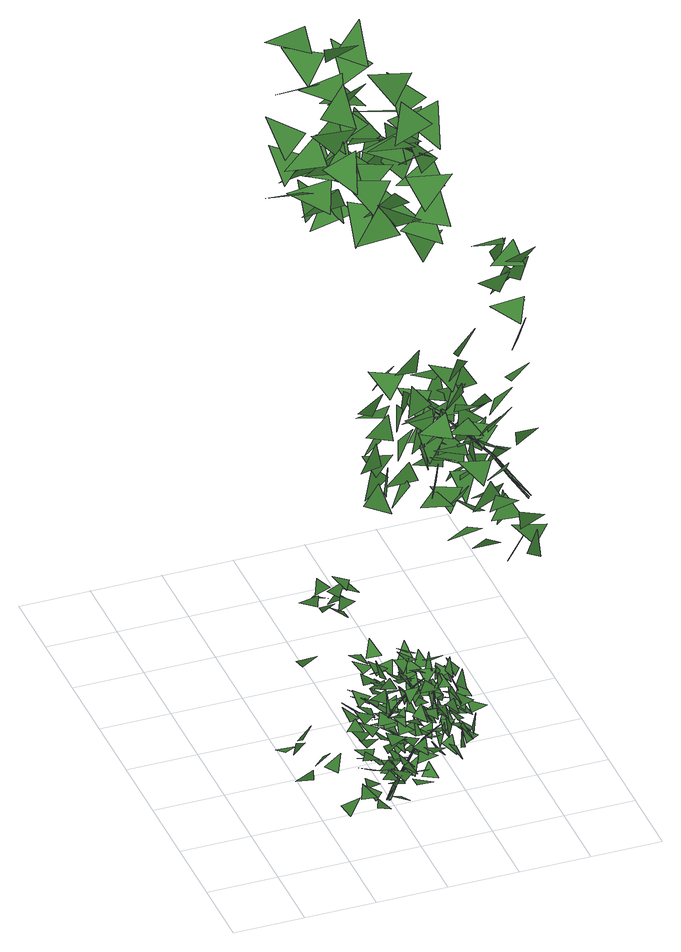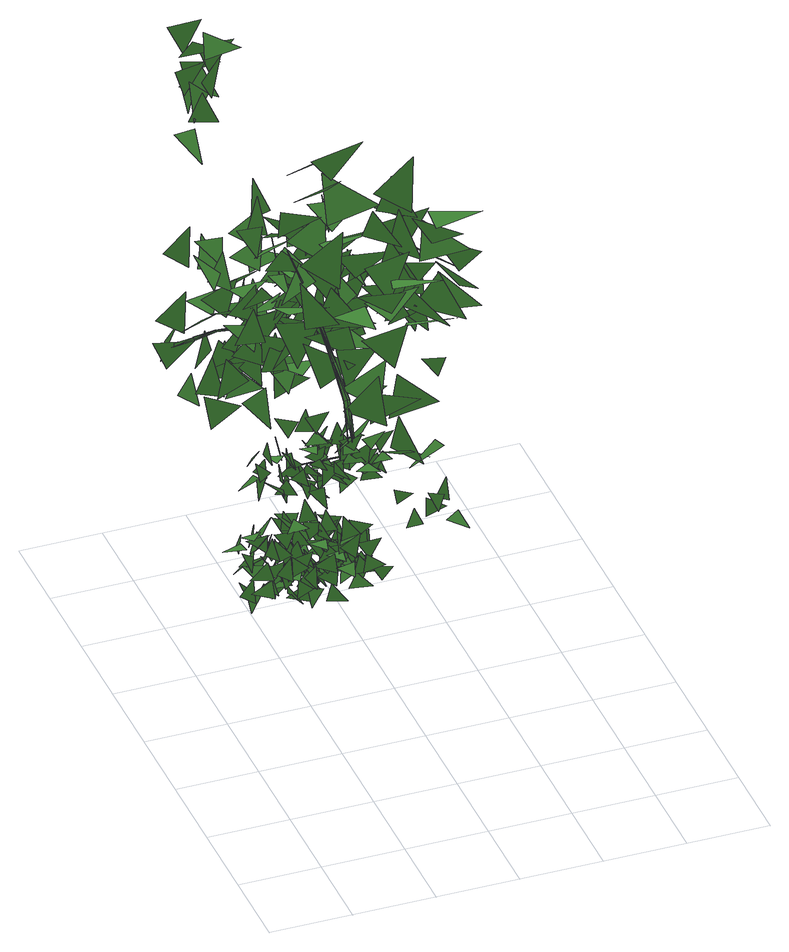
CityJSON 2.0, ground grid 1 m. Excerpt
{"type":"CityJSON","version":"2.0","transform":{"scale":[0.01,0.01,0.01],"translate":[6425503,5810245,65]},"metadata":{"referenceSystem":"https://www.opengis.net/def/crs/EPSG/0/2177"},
"CityObjects":{
"tree1":{"type":"SolitaryVegetationObject","attributes":{"crownarea":"86","modell_vol":"LIS","treeheight":"7.1"},"geometry":[{"type":"MultiSurface","lod":"2","boundaries":[[[0,1,2]],[[3,4,5]],[[6,7,8]],[[9,10,11]],[[12,13,14]],[[15,16,17]],[[18,19,20]],[[21,22,23]],[[24,25,26]],[[27,28,29]],[[30,31,32]],[[33,34,35]],[[36,37,38]],[[39,40,41]],[[42,43,44]],[[45,46,47]],[[48,49,50]],[[51,52,53]],[[54,55,56]],[[57,58,59]],[[60,61,62]],[[63,64,65]],[[66,67,68]],[[69,70,71]],[[72,73,74]],[[75,76,77]],[[78,79,80]],[[81,82,83]],[[84,85,86]],[[87,88,89]],[[90,91,92]],[[93,94,95]],[[96,97,98]],[[99,100,101]],[[102,103,104]],[[105,106,107]],[[108,109,110]],[[111,110,112]],[[113,114,115]],[[112,116,111]],[[117,118,119]],[[102,120,103]],[[103,121,104]],[[118,122,119]],[[123,124,125]],[[126,104,127]],[[125,126,127]],[[110,109,112]],[[128,129,130]],[[131,132,133]],[[134,135,136]],[[108,117,119]],[[103,120,124]],[[104,121,127]],[[123,125,127]],[[119,122,116]],[[137,138,139]],[[140,141,142]],[[143,144,145]],[[146,147,148]],[[149,150,151]],[[152,153,154]],[[155,156,157]],[[158,159,160]],[[124,161,103]],[[162,112,109]],[[108,163,109]],[[164,165,166]],[[167,168,169]],[[170,171,172]],[[173,116,112]],[[116,173,119]],[[174,175,176]],[[177,178,179]],[[161,180,103]],[[181,182,183]],[[121,103,184]],[[124,123,161]],[[127,121,185]],[[186,187,188]],[[189,162,109]],[[123,127,190]],[[163,189,109]],[[162,173,112]],[[191,192,193]],[[108,119,163]],[[173,194,119]],[[195,196,197]],[[184,103,180]],[[121,184,185]],[[123,190,161]],[[127,185,190]],[[198,199,200]],[[201,202,203]],[[204,205,206]],[[207,208,209]],[[163,119,194]],[[210,211,212]],[[213,214,215]],[[216,217,218]],[[219,220,221]],[[222,161,190]],[[223,224,225]],[[226,227,228]],[[229,230,231]],[[189,232,162]],[[194,233,234,163]],[[180,161,222]],[[184,180,235]],[[185,184,236]],[[237,222,190]],[[190,185,238]],[[234,239,240,241]],[[242,243,244]],[[245,246,247]],[[248,249,250]],[[232,251,162]],[[252,253,254]],[[189,163,255]],[[235,180,222]],[[256,257,258]],[[236,184,235]],[[233,255,163,234]],[[173,162,251]],[[185,236,238]],[[190,238,237]],[[259,260,261]],[[194,173,262]],[[263,264,265]],[[266,267,268]],[[269,270,271]],[[272,271,270]],[[273,274,275]],[[276,277,278]],[[272,269,271]],[[269,272,270]],[[279,280,281]],[[282,283,284]],[[285,286,287]],[[232,189,255]],[[288,289,290]],[[291,292,293]],[[294,295,296]],[[173,251,262]],[[297,298,299]],[[233,194,262]],[[300,301,302]],[[303,304,305]],[[306,307,308]],[[309,310,311]],[[312,238,236]],[[269,313,314]],[[315,316,317]],[[318,319,320]],[[321,322,323]],[[324,325,326]],[[327,328,329]],[[235,222,330]],[[222,237,330]],[[236,235,312]],[[237,238,330]],[[331,332,333]],[[334,335,336]],[[337,338,339]],[[255,340,232]],[[232,341,251]],[[342,343,344]],[[345,346,347]],[[348,349,350]],[[351,352,353]],[[354,355,356]],[[312,235,330]],[[238,312,330]],[[357,358,359]],[[331,360,361]],[[362,363,364]],[[340,341,232]],[[341,365,251]],[[262,251,365]],[[366,367,368]],[[255,233,369]],[[233,262,370]],[[371,372,373]],[[374,375,376]],[[377,378,379]],[[380,381,382]],[[255,369,340]],[[262,365,370]],[[369,233,370]],[[383,384,385]],[[386,387,388]],[[389,390,391]],[[392,393,394]],[[395,396,397]],[[398,399,400]],[[401,402,403]],[[312,330,404]],[[405,406,407]],[[408,409,410]],[[411,412,413]],[[414,415,416]],[[417,418,419]],[[420,421,422]],[[341,340,423]],[[424,425,426]],[[365,341,427]],[[340,369,423]],[[370,365,427]],[[428,429,430]],[[431,432,433]],[[369,370,434]],[[435,436,437]],[[438,439,440]],[[441,442,443]],[[444,445,446]],[[427,341,423]],[[447,448,449]],[[369,450,423]],[[451,452,453]],[[370,427,434]],[[369,434,450]],[[454,455,456]],[[457,458,459]],[[460,461,462]],[[463,464,465]],[[466,467,468]],[[469,470,471]],[[472,473,474]],[[475,476,477]],[[478,479,480]],[[481,482,483]],[[450,434,484]],[[485,486,487]],[[488,489,490]],[[491,492,493]],[[484,494,450]],[[427,423,494]],[[423,450,494]],[[434,427,495]],[[496,497,498]],[[499,500,501]],[[502,503,504]],[[505,506,507]],[[434,494,484]],[[508,509,510]],[[495,427,494]],[[434,495,494]],[[511,512,513]],[[514,515,516]],[[517,518,519]],[[520,521,522]],[[523,524,525]],[[526,527,528]],[[529,530,531]],[[532,533,534]],[[535,536,537]],[[538,539,540]],[[541,542,543]],[[544,545,546]],[[547,548,549]],[[550,551,552]],[[553,554,555]],[[556,557,558]],[[559,560,561]],[[562,563,564]],[[494,495,565]],[[566,567,568,569]],[[570,571,572]],[[573,574,567,575]],[[576,577,578]],[[579,580,581]],[[582,583,584]],[[585,586,587]],[[588,589,590]],[[591,592,593]],[[594,595,596]],[[597,598,599]],[[600,601,602]],[[603,604,605]],[[606,607,608]],[[609,610,611]],[[612,613,614]],[[615,616,617]],[[618,619,620]],[[621,622,623]],[[624,625,626]],[[627,628,629]],[[630,631,632]]]}]},
"tree2":{"type":"SolitaryVegetationObject","attributes":{"crownarea":"105","modell_vol":"LIS","treeheight":"12.1"},"geometry":[{"type":"MultiSurface","lod":"2","boundaries":[[[633,634,635]],[[636,637,638]],[[639,640,641]],[[642,643,644]],[[645,646,647]],[[648,649,650]],[[651,652,653]],[[654,655,656]],[[657,658,659]],[[660,661,662]],[[663,664,665]],[[666,667,668]],[[669,670,671]],[[672,673,674]],[[675,676,677]],[[678,679,680]],[[681,682,683]],[[684,685,686]],[[687,688,689]],[[690,691,692]],[[693,694,695]],[[696,697,698]],[[699,700,701]],[[702,703,704]],[[705,706,707]],[[708,709,710]],[[711,712,713]],[[714,715,716]],[[717,718,719]],[[720,721,722]],[[723,724,725]],[[726,727,728]],[[729,730,731]],[[732,733,734]],[[735,736,737]],[[738,739,740]],[[741,742,743]],[[744,745,746]],[[747,748,749]],[[750,751,752]],[[753,754,755]],[[756,757,758]],[[759,760,761]],[[762,763,764]],[[765,766,767]],[[768,769,770]],[[771,772,773]],[[774,775,776]],[[777,778,779]],[[780,776,781]],[[782,783,784]],[[785,786,787]],[[781,776,775]],[[788,789,790]],[[774,776,780]],[[791,792,793]],[[775,780,781]],[[794,795,796]],[[797,798,799]],[[800,801,802]],[[803,804,805]],[[806,807,808]],[[809,810,811,812]],[[813,814,815]],[[816,775,774]],[[817,818,819]],[[820,821,822]],[[823,824,825]],[[826,827,828]],[[829,830,831]],[[816,832,775]],[[833,834,835]],[[774,780,836]],[[837,838,839]],[[840,841,775]],[[780,775,836]],[[842,811,843,844]],[[845,846,847]],[[848,849,850]],[[851,852,853]],[[854,855,856]],[[816,774,836]],[[775,832,840]],[[775,841,836]],[[857,858,859]],[[860,861,862]],[[863,864,865]],[[866,867,868]],[[869,870,871]],[[872,832,816]],[[836,873,816]],[[874,875,876]],[[877,878,879]],[[880,881,882]],[[883,884,885]],[[873,836,841]],[[840,886,841]],[[887,888,889]],[[890,891,892]],[[893,872,816]],[[873,893,816]],[[840,832,894]],[[895,896,897]],[[894,886,840]],[[886,873,841]],[[898,899,900]],[[901,902,903]],[[832,872,894]],[[904,905,906]],[[907,908,909]],[[910,911,912]],[[913,872,893]],[[914,915,916]],[[917,894,872]],[[918,913,893]],[[893,873,918]],[[919,873,886]],[[894,919,886]],[[913,917,872]],[[920,921,922]],[[919,923,873]],[[917,919,894]],[[924,925,926]],[[927,928,929]],[[918,873,923]],[[930,931,932]],[[933,913,918]],[[934,935,936]],[[933,937,913]],[[918,923,933]],[[938,923,919]],[[939,940,941]],[[942,943,944]],[[945,946,947]],[[948,949,950]],[[951,952,953]]]}]},
"tree3":{"type":"SolitaryVegetationObject","attributes":{"crownarea":"307","modell_vol":"LIS","treeheight":"16.5"},"geometry":[{"type":"MultiSurface","lod":"2","boundaries":[[[954,955,956]],[[957,958,959]],[[960,961,962]],[[963,964,965]],[[966,967,968]],[[969,970,971]],[[972,973,974]],[[975,976,977]],[[978,979,980]],[[981,982,983]],[[984,985,986]],[[987,988,989]],[[990,991,992]],[[993,994,995]],[[996,997,998]],[[999,1000,1001]],[[1002,1003,1004]],[[1005,1006,1007]],[[1008,1009,1010]],[[1011,1012,1013]],[[1014,1015,1016]],[[1017,1018,1019]],[[1020,1021,1022]],[[1023,1024,1025]],[[1026,1027,1028]],[[1029,1030,1031]],[[1032,1033,1034]],[[1035,1036,1037]],[[1038,1039,1040]],[[1041,1042,1043]],[[1044,1045,1046]],[[1047,1048,1049]],[[1050,1051,1052]],[[1053,1054,1055]],[[1056,1057,1058]],[[1059,1060,1061]],[[1062,1063,1064]],[[1065,1066,1067]],[[1068,1069,1070]],[[1071,1072,1073]],[[1074,1075,1076]],[[1077,1078,1079]],[[1080,1081,1082]],[[1083,1084,1085]],[[1086,1087,1088]],[[1089,1090,1091]],[[1092,1093,1094]],[[1095,1096,1097]],[[1098,1099,1097]],[[1100,1101,1102]],[[1095,1097,1099]],[[1103,1104,1105]],[[1097,1096,1098]],[[1106,1107,1108]],[[1095,1099,1109]],[[1109,1110,1095]],[[1095,1111,1096]],[[1099,1098,1112]],[[1109,1099,1112]],[[1113,1114,1115]],[[1098,1096,1116]],[[1117,1118,1119]],[[1120,1095,1110]],[[1110,1109,1112]],[[1095,1120,1111]],[[1112,1098,1116]],[[1096,1111,1116]],[[1110,1121,1120]],[[1122,1111,1120]],[[1123,1124,1125]],[[1116,1126,1112]],[[1126,1116,1111]],[[1110,1112,1121]],[[1121,1127,1120]],[[1127,1122,1120]],[[1126,1128,1112]],[[1122,1126,1111]],[[1112,1128,1121]],[[1129,1130,1131]],[[1132,1133,1134]],[[1135,1136,1137]],[[1138,1121,1128]],[[1127,1121,1138]],[[1122,1127,1139]],[[1140,1127,1138]],[[1126,1122,1139]],[[1128,1126,1141]],[[1138,1128,1142]],[[1127,1140,1139]],[[1142,1128,1141]],[[1126,1139,1141]],[[1143,1144,1140,1138]],[[1139,1140,1145]],[[1138,1142,1146]],[[1142,1141,1146]],[[1147,1148,1143,1144,1149]],[[1141,1139,1150]]]}]}
},
"vertices":[
[57,83,345],[69,91,328],[85,80,348],[65,115,173],[83,120,184],[65,105,198],[59,91,148],[85,94,142],[82,87,162],[64,91,431],[89,88,421],[87,82,443],[60,130,168],[55,154,158],[78,141,166],[85,87,441],[106,88,448],[87,87,467],[74,123,188],[86,137,177],[96,131,201],[87,99,432],[92,119,414],[107,98,423],[89,84,422],[100,99,402],[111,85,422],[126,73,405],[116,65,422],[106,88,415],[96,82,168],[114,79,156],[120,86,181],[123,72,449],[124,65,470],[108,85,467],[99,80,448],[116,81,434],[123,79,460],[96,115,148],[120,125,155],[104,107,166],[104,91,419],[131,98,418],[114,87,438],[112,71,419],[138,80,423],[116,76,439],[119,71,453],[133,93,445],[139,67,445],[121,85,262],[139,91,242],[141,71,250],[148,72,218],[139,82,234],[131,90,210],[131,79,233],[130,106,239],[148,90,227],[126,99,87],[138,96,69],[152,99,93],[153,84,220],[164,76,237],[140,86,243],[148,82,103],[165,70,110],[148,79,130],[157,115,226],[173,115,240],[149,121,251],[171,90,90],[175,80,109],[158,101,111],[182,63,92],[168,74,104],[172,86,81],[165,121,135],[180,101,147],[162,107,159],[163,109,243],[151,131,235],[172,117,227],[170,79,216],[193,69,224],[173,81,237],[170,119,91],[181,101,107],[163,109,115],[170,82,245],[158,99,250],[181,105,236],[167,126,252],[182,113,262],[160,118,277],[149,133,299],[170,145,288],[172,123,287],[182,79,233],[180,61,246],[184,83,260],[181,72,233],[194,82,240],[181,73,232],[167,99,247],[187,93,239],[184,88,265],[194,82,113],[192,84,113],[178,68,105],[179,69,103],[193,84,110],[187,94,277],[174,83,291],[178,109,299],[195,83,110],[180,66,107],[182,65,105],[196,82,112],[182,72,233],[194,82,239],[181,67,103],[195,80,239],[194,81,240],[182,71,232],[182,72,231],[195,81,238],[174,152,144],[185,143,161],[159,148,166],[185,84,223],[168,96,216],[192,106,208],[179,94,264],[199,87,264],[187,82,287],[183,96,117],[202,87,117],[187,82,140],[183,120,267],[195,110,282],[172,121,292],[180,99,130],[202,96,131],[187,87,153],[182,132,162],[188,123,181],[167,142,182],[177,102,264],[170,128,259],[192,114,253],[174,124,135],[166,147,122],[190,133,124],[164,150,134],[184,140,118],[186,136,139],[170,136,263],[165,162,267],[188,147,263],[209,90,245],[208,100,116],[209,99,118],[207,78,120],[214,69,138],[189,82,141],[171,126,294],[182,144,311],[192,124,295],[187,103,284],[175,122,270],[196,125,273],[209,99,115],[181,128,111],[169,150,104],[194,140,100],[202,91,224],[204,103,242],[187,114,223],[208,91,245],[203,91,116],[202,76,131],[197,100,141],[209,91,244],[209,90,244],[185,160,125],[198,153,141],[171,152,147],[208,100,117],[209,89,245],[193,118,235],[215,107,246],[188,105,251],[210,98,117],[186,111,138],[196,106,119],[208,96,141],[200,108,159],[215,95,177],[193,111,179],[221,67,136],[207,65,159],[207,84,140],[187,117,126],[184,143,121],[204,126,117],[188,118,112],[209,112,108],[202,109,134],[202,78,97],[194,96,88],[219,90,79],[204,122,157],[183,133,171],[197,140,149],[194,104,103],[219,109,94],[209,92,113],[203,81,249],[197,98,239],[224,98,243],[223,97,252],[212,74,245],[226,75,268],[212,93,254],[216,81,267],[201,88,289],[217,101,271],[197,93,274],[209,104,259],[224,89,274],[223,115,124],[225,114,124],[213,102,120],[223,98,252],[223,98,251],[224,97,252],[224,98,251],[209,97,122],[197,109,108],[224,116,111],[216,106,272],[221,101,298],[207,121,286],[208,129,255],[211,137,275],[198,153,258],[199,116,179],[216,123,159],[219,104,166],[224,115,122],[194,123,150],[203,130,132],[221,126,152],[224,114,125],[232,59,220],[230,79,237],[219,82,218],[222,130,240],[216,113,260],[203,131,259],[224,114,122],[204,110,135],[204,137,138],[221,120,127],[209,91,139],[214,118,135],[227,95,127],[220,106,230],[220,101,242],[214,121,242],[219,111,218],[229,106,153],[233,95,171],[209,109,172],[219,67,303],[218,89,287],[236,79,285],[204,101,318],[223,111,300],[229,92,310],[209,140,107],[231,129,119],[204,131,126],[205,185,152],[197,180,172],[187,203,163],[211,99,265],[214,124,274],[227,109,255],[216,111,256],[234,106,267],[214,116,283],[224,123,132],[219,121,159],[207,136,149],[197,165,174],[212,156,162],[211,146,186],[219,65,120],[221,87,115],[245,73,113],[206,147,184],[190,168,192],[215,166,181],[226,91,115],[234,101,138],[219,111,117],[227,102,109],[224,118,123],[216,124,98],[239,104,256],[231,94,244],[224,118,255],[194,196,183],[180,219,181],[203,210,169],[218,135,123],[232,134,140],[208,145,146],[214,118,198],[207,138,182],[228,133,181],[238,69,218],[231,74,237],[234,96,220],[219,99,294],[214,126,294],[236,111,286],[239,103,256],[197,182,203],[218,180,197],[212,168,221],[210,119,156],[224,128,141],[236,113,159],[204,146,159],[210,172,162],[225,150,159],[239,128,132],[238,129,132],[218,101,275],[227,126,282],[239,102,277],[220,95,152],[238,104,143],[243,82,157],[226,126,171],[228,135,196],[217,145,174],[235,100,242],[236,116,264],[222,123,249],[212,162,152],[196,176,149],[221,185,143],[234,114,215],[241,104,239],[226,120,240],[207,197,182],[220,180,188],[231,96,202],[224,117,186],[243,109,181],[238,130,130],[216,124,162],[223,150,166],[238,127,163],[240,128,131],[240,129,130],[238,78,130],[226,94,120],[252,98,117],[244,74,230],[243,69,257],[246,91,242],[230,109,148],[246,95,142],[243,96,169],[237,128,233],[239,136,252],[222,150,237],[221,142,269],[238,131,274],[233,150,292],[237,94,110],[253,74,117],[248,98,129],[236,83,164],[251,87,149],[260,69,166],[226,155,226],[242,138,242],[228,150,253],[237,102,238],[263,96,241],[243,99,259],[235,86,302],[251,96,291],[260,78,308],[247,123,121],[235,127,140],[233,146,120],[256,109,259],[246,101,251],[259,99,275],[241,117,265],[236,180,119],[229,177,139],[217,197,126],[224,182,156],[248,170,162],[223,170,174],[254,84,253],[256,69,276],[260,95,270],[241,119,114],[267,114,123],[243,121,135],[250,118,261],[253,99,271],[256,120,287],[257,140,137],[212,205,183],[221,230,181],[234,206,180],[257,141,137],[229,152,116],[248,165,103],[248,145,120],[261,109,220],[254,94,242],[256,114,247],[258,141,136],[250,81,257],[266,101,263],[271,76,257],[258,96,215],[253,101,236],[262,121,221],[243,141,252],[260,129,258],[250,143,278],[249,149,136],[251,131,149],[248,154,163],[250,123,230],[270,106,225],[259,114,247],[258,140,137],[234,162,144],[251,155,132],[253,153,159],[246,116,200],[258,130,188],[272,110,201],[252,129,186],[267,115,180],[264,116,207],[258,100,164],[249,116,154],[276,118,153],[282,67,233],[272,78,255],[275,92,239],[265,108,244],[266,106,265],[269,131,255],[268,139,162],[256,141,180],[254,162,163],[276,83,266],[276,96,290],[273,104,264],[270,114,136],[270,104,162],[269,129,152],[255,150,158],[275,143,154],[264,134,179],[252,160,152],[245,182,139],[266,165,137],[275,148,141],[260,173,152],[251,186,174],[252,192,147],[260,177,162],[272,164,174],[251,175,187],[254,175,120],[277,162,122],[255,165,138],[278,149,142],[278,150,142],[260,139,210],[249,158,207],[276,161,208],[292,75,248],[276,71,262],[292,91,270],[267,126,237],[287,116,252],[273,139,253],[285,136,105],[271,122,124],[269,143,126],[295,88,147],[282,69,162],[292,94,168],[282,68,229],[282,88,237],[305,83,223],[289,109,248],[291,99,267],[282,124,269],[274,155,183],[285,143,197],[268,161,209],[286,90,238],[282,108,250],[293,114,227],[280,107,157],[279,119,181],[290,126,158],[273,154,122],[278,165,140],[264,180,122],[292,89,128],[279,106,144],[293,116,131],[282,172,141],[283,154,161],[271,178,159],[297,116,182],[278,115,201],[296,134,194],[277,139,141],[269,158,134],[297,157,135],[289,134,164],[274,140,186],[292,154,171],[282,135,140],[297,131,163],[286,153,151],[281,192,171],[278,182,190],[267,206,189],[290,135,133],[280,133,152],[294,156,149],[279,202,147],[274,191,164],[265,216,166],[297,126,110],[297,141,132],[285,148,116],[286,147,193],[273,168,183],[291,164,173],[285,166,148],[305,153,161],[278,155,166],[298,158,146],[291,136,169],[298,129,173],[309,118,178],[289,131,190],[280,163,169],[276,177,186],[285,189,163],[292,106,179],[290,133,179],[307,125,166],[268,185,172],[279,209,176],[289,185,167],[309,147,184],[292,134,188],[295,154,206],[297,166,144],[284,158,159],[292,184,164],[297,184,172],[282,188,194],[284,201,171],[315,111,140],[299,116,161],[309,134,153],[293,136,153],[309,147,144],[315,121,147],[313,104,153],[307,94,171],[321,118,175],[290,170,133],[305,156,139],[298,172,159],[303,104,141],[303,121,154],[325,120,138],[299,135,199],[314,156,205],[320,131,194],[307,172,193],[300,177,218],[297,192,196],[316,145,164],[300,153,176],[324,166,179],[317,153,117],[325,138,138],[314,162,137],[319,147,125],[305,160,135],[323,172,118],[303,170,181],[302,188,169],[325,173,164],[316,119,177],[317,140,183],[341,128,177],[325,147,184],[321,171,194],[322,171,173],[302,182,164],[305,199,151],[328,185,154],[334,165,139],[320,169,162],[322,183,139],
[217,193,545],[183,178,551],[207,185,589],[224,173,481],[184,171,504],[211,186,523],[235,198,556],[211,196,527],[190,192,568],[204,140,534],[216,179,512],[221,180,550],[230,183,589],[189,175,609],[228,196,623],[212,181,594],[199,207,557],[225,215,594],[238,224,502],[198,202,489],[213,216,530],[233,155,657],[229,168,614],[239,195,637],[253,172,609],[224,149,581],[240,192,581],[253,183,511],[234,197,472],[259,219,505],[273,204,502],[227,201,504],[259,201,536],[210,260,587],[239,285,560],[251,279,596],[274,262,633],[251,250,606],[230,277,638],[252,139,506],[283,172,506],[297,139,498],[276,157,634],[242,181,614],[287,190,622],[293,209,615],[258,200,608],[265,207,652],[256,157,610],[297,167,628],[298,140,604],[270,175,580],[277,178,535],[277,210,552],[271,137,579],[276,177,558],[306,156,557],[271,156,560],[268,192,587],[302,189,571],[292,180,539],[273,152,507],[294,193,505],[251,273,562],[225,308,545],[270,305,556],[322,171,500],[299,152,477],[277,171,513],[264,273,641],[238,281,604],[264,305,608],[311,197,554],[280,206,536],[275,202,582],[247,222,664],[285,244,645],[287,239,683],[290,204,570],[254,203,602],[300,214,604],[265,177,573],[291,215,569],[309,187,586],[299,112,530],[292,143,496],[323,150,516],[267,256,570],[292,277,587],[269,249,616],[291,104,616],[304,141,593],[332,123,608],[312,125,585],[275,151,583],[321,160,576],[292,149,646],[322,168,654],[310,141,689],[293,156,614],[294,185,579],[303,201,610],[268,213,540],[306,238,542],[287,238,574],[288,133,449],[325,161,443],[334,129,459],[352,143,554],[333,121,533],[306,143,563],[274,284,597],[287,238,570],[306,244,611],[326,143,420],[362,135,426],[333,112,454],[348,190,510],[325,164,479],[311,189,517],[292,180,554],[315,219,563],[335,195,545],[302,221,645],[283,260,631],[327,248,641],[315,201,652],[345,214,668],[321,185,696],[311,150,529],[323,181,513],[355,162,541],[349,80,583],[334,108,550],[367,117,564],[335,203,513],[293,206,533],[337,200,550],[282,299,583],[302,261,556],[326,239,571],[327,235,563],[328,235,564],[303,254,581],[322,112,864],[356,123,835],[368,116,869],[328,235,563],[317,243,571],[309,167,627],[326,206,609],[352,180,617],[331,91,511],[354,131,506],[375,102,512],[320,202,633],[298,232,662],[341,229,645],[326,157,567],[343,175,528],[345,197,557],[310,300,524],[283,268,518],[329,261,516],[286,259,488],[329,262,472],[328,256,509],[370,81,808],[335,103,830],[381,98,838],[379,87,812],[354,71,777],[373,102,768],[320,283,490],[292,245,511],[338,236,513],[309,185,579],[346,212,579],[353,180,572],[354,177,571],[355,75,725],[361,115,704],[386,92,735],[350,214,544],[338,103,487],[368,133,504],[383,111,478],[300,255,592],[333,264,575],[329,281,619],[309,267,536],[344,297,538],[316,281,570],[349,191,494],[372,209,517],[334,191,539],[358,99,831],[348,134,805],[389,117,818],[350,213,544],[341,172,457],[325,215,454],[363,196,437],[351,215,542],[377,100,467],[408,93,487],[368,81,509],[351,214,545],[351,215,544],[350,180,570],[380,183,592],[350,151,605],[354,227,577],[317,224,582],[339,247,616],[335,222,552],[369,219,568],[334,215,598],[343,131,610],[354,161,592],[383,150,627],[334,162,464],[378,179,469],[362,171,500],[368,137,900],[332,163,888],[378,169,886],[356,131,459],[384,155,457],[370,148,500],[320,281,521],[355,288,531],[329,264,563],[339,167,576],[361,192,545],[379,161,553],[346,273,560],[362,267,593],[316,266,594],[372,189,528],[372,191,527],[372,63,453],[400,87,426],[400,99,461],[373,177,838],[389,189,870],[355,157,877],[393,127,866],[348,135,871],[384,146,897],[338,273,440],[367,259,473],[333,243,475],[373,190,528],[305,273,553],[348,273,533],[349,273,570],[383,131,579],[412,127,602],[373,108,617],[370,190,527],[373,189,529],[415,102,464],[401,109,430],[370,115,465],[329,221,680],[344,245,656],[367,242,697],[358,105,895],[389,129,871],[403,115,901],[348,271,500],[377,245,525],[340,241,534],[356,186,545],[340,220,571],[383,204,563],[337,272,522],[377,254,536],[346,242,554],[387,163,506],[375,117,423],[373,138,392],[404,152,423],[390,164,507],[386,166,505],[390,167,506],[362,171,799],[403,184,817],[381,168,841],[389,167,504],[367,150,825],[396,184,814],[392,156,851],[363,131,855],[395,149,828],[406,149,863],[339,235,557],[355,265,544],[383,243,573],[404,141,482],[397,184,633],[364,181,599],[383,213,600],[404,140,486],[408,144,484],[350,287,570],[386,287,575],[362,282,615],[354,222,442],[396,237,430],[396,215,460],[352,245,517],[380,253,492],[390,265,535],[383,244,476],[418,247,490],[389,222,517],[373,296,529],[416,311,524],[396,285,557],
[238,533,814],[209,532,773],[207,586,804],[240,537,847],[215,546,804],[202,584,852],[224,504,778],[188,546,750],[250,535,750],[215,569,753],[271,553,774],[234,532,797],[255,496,817],[209,532,797],[257,542,837],[268,418,819],[240,473,830],[283,464,856],[273,515,819],[298,504,860],[235,502,866],[266,515,725],[220,553,745],[283,555,751],[276,565,802],[280,532,764],[238,578,755],[276,517,884],[284,504,824],[261,548,832],[230,512,797],[283,538,771],[288,525,819],[289,520,848],[288,491,792],[261,533,794],[294,492,870],[257,525,873],[284,514,929],[331,463,797],[304,453,755],[270,479,801],[266,566,898],[222,601,871],[284,604,871],[289,594,925],[263,589,881],[243,635,919],[270,594,930],[217,627,939],[278,642,940],[284,579,922],[324,565,948],[268,542,970],[357,417,758],[335,453,730],[303,436,782],[349,474,699],[286,469,699],[327,492,740],[368,482,948],[340,471,909],[306,481,960],[294,449,861],[344,486,850],[357,440,860],[258,597,669],[321,606,667],[304,586,710],[317,407,893],[342,453,927],[377,430,898],[337,561,822],[306,579,789],[299,604,847],[370,497,731],[308,500,720],[342,476,766],[340,568,753],[308,589,722],[296,599,784],[296,507,888],[345,454,909],[358,507,875],[352,461,819],[298,486,837],[358,505,840],[373,380,740],[332,428,740],[377,438,764],[312,586,842],[263,624,853],[326,630,861],[273,625,639],[283,680,669],[319,666,638],[357,403,781],[342,436,817],[396,405,830],[309,533,649],[314,579,692],[354,550,692],[311,502,750],[321,563,761],[362,535,768],[283,569,861],[321,607,827],[344,589,866],[377,486,713],[327,522,697],[340,527,745],[334,435,842],[350,482,805],[390,463,832],[391,399,751],[347,423,755],[386,436,801],[317,625,681],[322,614,633],[304,671,643],[398,448,712],[377,463,656],[350,463,713],[342,609,957],[342,576,902],[309,614,904],[388,500,822],[352,530,802],[339,505,860],[281,629,620],[317,662,659],[340,624,638],[286,606,838],[334,645,828],[347,597,825],[344,466,893],[344,512,935],[390,486,901],[349,622,677],[293,632,704],[352,634,727],[385,509,797],[386,509,797],[390,464,820],[386,510,799],[385,510,799],[370,634,863],[331,640,835],[327,675,886],[398,456,835],[358,487,873],[406,486,891],[370,601,715],[322,571,741],[378,589,763],[385,523,792],[383,555,778],[386,555,776],[385,555,778],[375,463,799],[378,523,814],[414,510,782],[386,555,778],[354,502,759],[411,525,778],[413,479,758],[385,555,776],[383,601,756],[386,599,753],[329,616,755],[354,665,727],[388,632,740],[388,601,756],[385,599,753],[386,601,756],[408,553,838],[403,556,776],[375,591,799],[393,653,725],[352,680,713],[357,668,774],[393,579,708],[358,596,743],[411,571,768],[383,645,733],[388,643,731],[385,643,730],[390,645,733],[386,647,735],[392,684,708],[393,684,708],[395,685,704],[396,688,708],[355,639,700],[385,691,720],[409,668,682],[400,685,704]
]}
